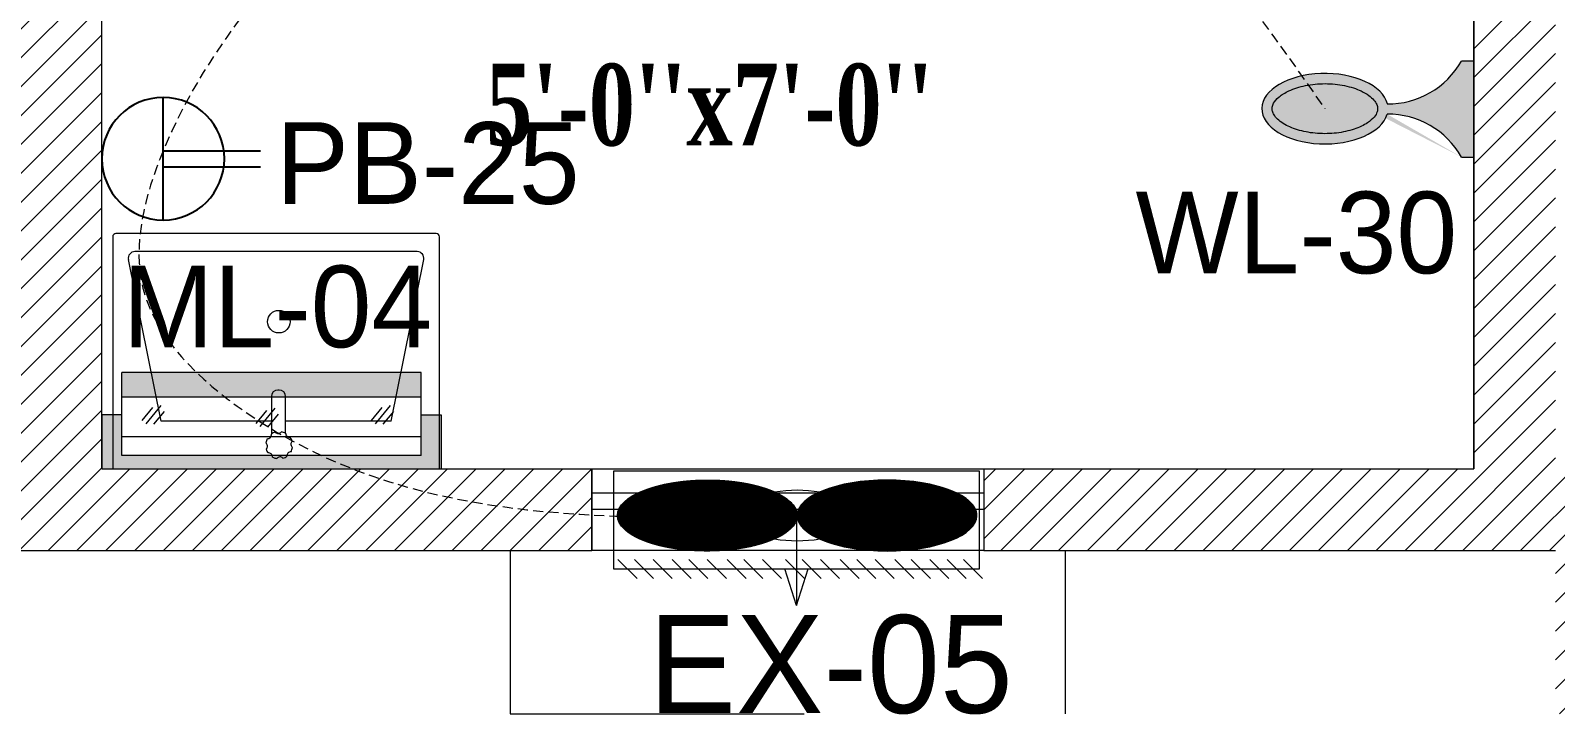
# Model space of a CAD drawing. Header units: inches. Extents: x 109699 to 44449955, y -10987 to 15824140.
# Drawn here: x 196491.4 to 196584.7, y -4269.1 to -4227.2 of the extents above; entities that cross this region are included whole.
import ezdxf

# ---------------------------------------------------------------- set-up
doc = ezdxf.new("R2010")
doc.units = ezdxf.units.IN
doc.header["$LTSCALE"] = 5
doc.header["$MEASUREMENT"] = 0
doc.linetypes.add('ACAD_ISO03W100', pattern=[30, 12, -18])
doc.linetypes.add('DASHED2', pattern=[0.375, 0.25, -0.125])
doc.layers.get('0').update_dxf_attribs({"color": 123})
for name, color, linetype, lineweight in [('@NORMAL', 7, 'Continuous', 5), ('dotted', 8, 'ACAD_ISO03W100', 5), ('E-Con-Point', 5, 'DASHED2', 13), ('E-EX-Exhaust-Fan', 190, 'Continuous', 13), ('E-ML-Mirror-Light', 6, 'Continuous', 13), ('E-PB-Socket-5A', 203, 'Continuous', 13), ('E-WL-Wall-Light', 232, 'Continuous', 15), ('fixture', 255, 'Continuous', 0), ('glass', 140, 'Continuous', 18), ('WALL-1', 8, 'Continuous', 9)]:
    doc.layers.add(name, color=color, linetype=linetype, lineweight=lineweight)
doc.layers.add('T', color=8, linetype='Continuous')
doc.styles.get("Standard").update_dxf_attribs({"font": 'times.ttf'})
doc.styles.add('style2', font='ARIALN.TTF', dxfattribs={"width": 0.75, "height": 3})
pattern_1 = [(44.99999999999984, (178939.0702236593, 2542407.827854916), (-0.8838834764831834, 0.8838834764831853), [])]

# ---------------------------------------------------------------- blocks, each defined once
blk = doc.blocks.new('qplaz')
at = {"layer": 'fixture'}
for p, q in [((143569.7800132462, 341.4142088231699), (143569.7800132462, 321.8142088231655)), ((143584.1800132462, 341.61420882317), (143569.9800132462, 341.61420882317)), ((143584.1800132462, 321.6142088231654), (143584.1800132462, 341.61420882317)), ((143570.8861369331, 340.2625714804694), (143570.8861369331, 322.965846165866)), ((143581.2560437616, 338.6539164940569), (143571.3654443752, 340.6546305699137)), ((143581.2560437616, 338.6539164940569), (143581.2560437616, 332.2000209122216)), ((143579.3593405762, 331.8000209122216), (143579.3593405762, 331.7265742452862)), ((143582.0060121824, 332.2000209122216), (143579.7593405762, 332.2000209122216)), ((143579.7593405762, 331.3265742452861), (143582.0559613498, 331.3265742452861)), ((143581.2560437616, 331.3265742452861), (143581.2560437616, 324.5745011522785)), ((143581.2560437616, 324.5745011522785), (143571.3654443752, 322.5737870764217)), ((143569.9800132462, 321.6142088231654), (143584.1800132462, 321.6142088231654))]:
    blk.add_line(p, q, dxfattribs=at)
blk.add_circle((143575.1723653077, 331.7897488839506), 0.6913263923410093, dxfattribs=at)
for centre, radius, start, end in [((143569.9800132462, 341.4142088231699), 0.2000000000000455, 90, 180), ((143571.2861369331, 340.2625714804694), 0.4000000000000909, 78.56426997742129, 180), ((143582.0119682067, 332.4488265509969), 0.248876917594301, 268.6286890816223, 7.917246669584689), ((143582.7354837368, 331.8035851411277), 0.8302349482082407, 106.4778612964865, 125.0680744547195), ((143582.6801355756, 332.7714424551863), 0.2488769175942959, 223.6286890812177, 322.9172466696585), ((143582.7354837368, 331.8035851411277), 0.8302349482088563, 61.4778612960077, 80.06807445479153), ((143583.3807251467, 332.5271006712389), 0.248876917594301, 178.6286890807749, 277.9172466688938), ((143579.7593405762, 331.8000209122216), 0.399999999999909, 90, 180), ((143579.7593405762, 331.7265742452862), 0.4000000000000909, 180, 270), ((143582.7354837368, 331.8035851411277), 0.8302349482081128, 151.4778612968022, 170.068074453921), ((143581.7676264227, 331.7482369799126), 0.2488769175943618, 313.6286890804716, 52.9172466688434), ((143582.7354837368, 331.8035851411277), 0.8302349482082407, 196.4778612963691, 215.0680744545824), ((143582.7354837368, 331.8035851411277), 0.830234948208255, 16.47786129636911, 35.06807445458243), ((143583.7033410509, 331.8589333023399), 0.2488769175943618, 133.6286890804716, 232.9172466688434), ((143582.7354837368, 331.8035851411277), 0.8302349482084354, 331.4778612968021, 350.0680744541255), ((143582.0902423269, 331.0800696110165), 0.2488769175944828, 358.6286890807748, 97.9172466688938), ((143582.7354837368, 331.8035851411277), 0.8302349482086144, 241.4778612960077, 260.0680744547915), ((143582.790831898, 330.8357278270691), 0.2488769175942959, 43.62868908121773, 142.9172466696585), ((143582.7354837368, 331.8035851411277), 0.8302349482082931, 286.4778612964865, 305.0680744547195), ((143583.4589992669, 331.1583437312556), 0.2488769175944828, 88.62868908162226, 187.9172466695847), ((143571.2861369331, 322.965846165866), 0.4000000000000909, 180, 281.4357300225787), ((143569.9800132462, 321.8142088231655), 0.2000000000000455, 180, 270)]:
    blk.add_arc(centre, radius, start, end, dxfattribs=at)
blk = doc.blocks.new('A$C1C755710')
at = {"linetype": 'ByBlock', "ltscale": 0.5}
h = blk.add_hatch(dxfattribs=at)
h.set_pattern_fill('ANSI31', color=256)
h.set_pattern_definition([(45, (0, 0), (-0.08838834764831843, 0.08838834764831845), [])])
edge = h.paths.add_edge_path()
edge.add_ellipse((199.1649073579174, 94.51384083836456), major_axis=(191.0280833619181, 3.971377967073551e-11), ratio=0.3951307893636453, start_angle=-2.146606530950382e-05, end_angle=6.29936271653392)
edge.add_ellipse((199.1649073579174, 94.51384083836456), major_axis=(191.0280833619181, 3.971377967073551e-11), ratio=0.3951307893636453, start_angle=6.29936271653392, end_angle=41.72868663856591)
edge.add_ellipse((199.1649073579174, 94.51384083836456), major_axis=(191.0280833619181, 3.971377967073551e-11), ratio=0.3951307893636453, start_angle=41.72868663856591, end_angle=359.9999785339347)
edge = h.paths.add_edge_path()
edge.add_ellipse((581.2210740817536, 94.51384083836456), major_axis=(-191.0280833619181, 3.971377967073551e-11), ratio=0.3951307893636453, start_angle=2.146606529957221e-05, end_angle=318.2713133614341)
edge.add_ellipse((581.2210740817536, 94.51384083836456), major_axis=(-191.0280833619181, 3.971377967073551e-11), ratio=0.3951307893636453, start_angle=318.2713133614341, end_angle=360.0000214660653)
at = {"ltscale": 2}
for p, q in [((389.0395967610093, 285.5447172545246), (364.2144678700133, 207.9370213896327)), ((389.0395967610093, 102.7958703805634), (389.0395967610093, 285.5447172545246)), ((389.0395967610093, 285.5447172545246), (413.8647256520053, 207.9370213896327)), ((9.237156729897833, 188.2013995007728), (49.73115919703559, 228.6954019679106)), ((44.42906965014117, 188.2013995007728), (84.92307211727893, 228.6954019679106)), ((83.87120178474288, 188.2013995007728), (124.3652042518806, 228.6954019679106)), ((124.5506794197281, 188.2013995007728), (165.0446818868659, 228.6954019679106)), ((159.7425923399715, 188.2013995007728), (200.2365948071092, 228.6954019679106)), ((199.1847244745732, 188.2013995007728), (239.6787269417109, 228.6954019679106)), ((241.5598876592558, 188.2013995007728), (282.0538901263935, 228.6954019679106)), ((276.7518005794991, 188.2013995007728), (317.2458030466369, 228.6954019679106)), ((316.1939327141008, 188.2013995007728), (356.6879351812386, 228.6954019679106)), ((365.3524135401385, 188.2013995007728), (405.8464160072763, 228.6954019679106)), ((400.5443264603819, 188.2013995007728), (441.0383289275196, 228.6954019679106)), ((439.9864585949836, 188.2013995007728), (480.4804610621213, 228.6954019679106)), ((481.5137070744968, 188.2013995007728), (522.0077095416345, 228.6954019679106)), ((516.7056199947401, 188.2013995007728), (557.1996224618779, 228.6954019679106)), ((556.1477521293418, 188.2013995007728), (596.6417545964796, 228.6954019679106)), ((597.6751444695255, 188.2013995007728), (638.1691469366633, 228.6954019679106)), ((632.8670573897689, 188.2013995007728), (673.3610598569066, 228.6954019679106)), ((672.3091895243706, 188.2013995007728), (712.8031919915084, 228.6954019679106)), ((708.7490936335089, 188.2013995007728), (749.2430961006467, 228.6954019679106)), ((743.9410065537522, 188.2013995007728), (784.43500902089, 228.6954019679106))]:
    blk.add_line(p, q, dxfattribs=at)
blk.add_lwpolyline([(-2.91038304567337e-11, 207.9370213896327), (777.604823705391, 207.9370213896327), (777.604823705391, -2.91038304567337e-11), (-2.91038304567337e-11, -2.91038304567337e-11)], close=True, dxfattribs=at)
for centre, start, end in [((390.1929907198355, -134.2364891821926), 80.14559333652657, 99.85440666347343), ((390.1929907198355, 323.2641150363197), 260.1455933365266, 279.8544066634735)]:
    blk.add_arc(centre, 283.1687490877094, start, end, dxfattribs=at)
at = {"extrusion": (0, 0, -1)}
blk.add_ellipse((199.1649073579174, 94.51384083836456), major_axis=(191.0280833619181, 3.971377967073551e-11), ratio=0.3951307893636453, dxfattribs=at)
blk.add_ellipse((581.2210740817536, 94.51384083836456), major_axis=(-191.0280833619181, 3.971377967073551e-11), ratio=0.3951307893636453)
blk = doc.blocks.new('E-MIRROR')
at = {"linetype": 'ByBlock', "ltscale": 0.5}
h = blk.add_hatch(color=256, dxfattribs=at)
h.dxf.hatch_style = 1
h.paths.add_polyline_path([(-3.803825716282212, 2.446194755687683), (-4.624919714406442, 2.446194755687683), (-4.62491971440644, 1.06206045303217), (-16.82861533086331, 1.06206045303217), (-16.82861533086331, 2.446194755687683), (-17.64970932898754, 2.446194755687683), (-17.64970932898754, 0.6069118485903171), (-3.803825716282212, 0.6069118485903171)])
h.paths.add_polyline_path([(-4.624919714406442, 3.884460453032168), (-16.82861533086331, 3.884460453032168), (-16.82861533086331, 3.048292623822446), (-4.624919714406442, 3.048292623822446)])
for p, q in [((-4.624919714406442, 3.88446045303217, 10051), (-16.82861533086331, 3.88446045303217, 10051)), ((-16.82861533086331, 1.062060453032171, 10051), (-16.82861533086331, 3.88446045303217, 10051)), ((-4.624919714406442, 1.062060453032171, 10051), (-4.624919714406442, 3.88446045303217, 10051)), ((-16.82861533086331, 3.048292623822448, 10051), (-4.624919714406442, 3.048292623822448, 10051)), ((-16.00565070650659, 2.247419289612556, 2959.014400000002), (-15.57607335201684, 2.686018207375187, 2959.014400000002)), ((-15.84009277979034, 2.134810924049816, -4132.9712), (-15.23268653038967, 2.757759762277937, -4132.9712)), ((-11.18496279633616, 2.039874091971463, -4132.9712), (-10.5775565469355, 2.662822930199585, -4132.9712)), ((-6.647889140735954, 2.247419289613197, 2959.014400000002), (-6.218311786246209, 2.686018207375829, 2959.014400000002)), ((-6.4823312140197, 2.134810924050456, -4132.9712), (-5.874924964619035, 2.75775976227858, -4132.9712)), ((-16.82861533086331, 2.446194755687686, 10051), (-17.64970932898754, 2.446194755687686, 10051)), ((-17.64970932898754, 2.446194755687686, 10051), (-17.64970932898754, 0.6069118485903177, 10051)), ((-15.52937958076724, 2.121438535564381, 2959.014400000002), (-15.09980222627749, 2.560037453327011, 2959.014400000002)), ((-11.35052072305241, 2.152482457534203, 2959.014400000002), (-10.92094336856267, 2.591081375296835, 2959.014400000002)), ((-10.87424959731306, 2.026501703486027, 2959.014400000002), (-10.44467224282331, 2.465100621248658, 2959.014400000002)), ((-6.171618014996598, 2.121438535565022, 2959.014400000002), (-5.742040660506856, 2.560037453327653, 2959.014400000002)), ((-4.624919714406442, 2.446194755687686, 10051), (-3.803825716282212, 2.446194755687686, 10051)), ((-3.803825716282212, 2.446194755687686, 10051), (-3.803825716282212, 0.6069118485903177, 10051)), ((-16.82861533086331, 1.706557592298256, 10051), (-4.624919714406442, 1.706557592298256, 10051)), ((-4.624919714406442, 1.062060453032171, 10051), (-16.82861533086331, 1.062060453032171, 10051)), ((-17.64970932898754, 0.6069118485903177, 10051), (-3.803825716282212, 0.6069118485903177, 10051))]:
    blk.add_line(p, q)
blk = doc.blocks.new('A$C0EEE0DA8')
at = {"lineweight": 25}
for p, q in [((9.859886922386067, 11.01563311866266), (9.859886922386067, 3.514223118661903)), ((9.859886922386067, 7.754928118662065), (15.8195753665932, 7.754928118662065)), ((9.859886922386067, 6.774928118662501), (15.8195753665932, 6.774928118662501))]:
    blk.add_line(p, q, dxfattribs=at)
blk.add_circle((9.85988692238243, 7.264928118662283), 3.750704999999999, dxfattribs=at)
blk = doc.blocks.new('E-W-LIGHT')
at = {"linetype": 'ByBlock', "ltscale": 0.5}
h = blk.add_hatch(color=256, dxfattribs=at)
h.dxf.hatch_style = 1
h.set_gradient(color1=(255, 255, 255), color2=(255, 255, 0), name='CYLINDER')
edge = h.paths.add_edge_path()
edge.add_spline(control_points=[(-96.71110423948552, 1.235367220396483), (-96.8976251288622, 1.235367220396483), (-97.08530367817384, 1.204590695443009), (-97.49532330615068, 1.060408411101338), (-97.71769888777162, 0.9452617532663472), (-98.18859363857634, 0.6007580769133996), (-98.4360601757027, 0.3712016227401077), (-98.9274233233457, -0.2076466389563343), (-99.17095937526851, -0.5565722783421756), (-99.79256403547286, -1.649000525487912), (-100.1403411294208, -2.496475964584042), (-100.6655547252501, -4.389078901701514), (-100.8435119435345, -5.433326140728264), (-100.996858843053, -7.577941591604359), (-100.9723680002039, -8.677864733885961), (-100.7253955626443, -10.7881619923927), (-100.5027117058065, -11.79805679996582), (-99.90205506231798, -13.59089832466863), (-99.52349327352754, -14.37265162368595), (-98.79708591162027, -15.46144462183512), (-98.46289770719719, -15.83531695936959), (-97.82402795464219, -16.37320808014224), (-97.52292902289115, -16.53708124557815), (-97.0332651008719, -16.69867335386745), (-96.83300356165012, -16.72444707740215), (-96.42760539585558, -16.70413243760904), (-96.21918910161975, -16.65733367471884), (-95.75858057275782, -16.45705756399432), (-95.50712660475898, -16.30138572900886), (-94.98330090317799, -15.85001415615693), (-94.71221849052682, -15.55449414506236), (-94.18744122004225, -14.82684639582039), (-93.93399672563008, -14.39521060388152), (-93.32240182252819, -13.09860869282319), (-93.0057716383552, -12.13470487732181), (-92.57508722519842, -10.03980369670334), (-92.46055768618565, -8.90959698224412), (-92.45565766659526, -6.646794607945969), (-92.56528275998282, -5.514732191470296), (-92.98715107886524, -3.412587944823316), (-93.29985699109132, -2.443281268231641), (-93.99092435031811, -0.9549615958549695), (-94.34810290115182, -0.3877643056552464), (-95.07582621573985, 0.4836147841888085), (-95.44374809115733, 0.7854262440646148), (-96.01798165069457, 1.105607693885873), (-96.24029005175481, 1.180327462172805), (-96.53763867025813, 1.228459302029147), (-96.62438560181026, 1.235367220396483), (-96.71110423948552, 1.235367220396483)], knot_values=[0, 0, 0, 0, 0.194197829587449, 0.194197829587449, 0.388395659174898, 0.388395659174898, 0.582593488762347, 0.582593488762347, 0.776791318349796, 0.776791318349796, 1.110216687407361, 1.110216687407361, 1.443642056464925, 1.443642056464925, 1.77706742552249, 1.77706742552249, 2.110492794580054, 2.110492794580054, 2.443918163637619, 2.443918163637619, 2.701496175378678, 2.701496175378678, 2.959074187119738, 2.959074187119738, 3.169612053741, 3.169612053741, 3.380149920362263, 3.380149920362263, 3.590687786983526, 3.590687786983526, 3.801225653604789, 3.801225653604789, 4.011763520226051, 4.011763520226051, 4.360140390670959, 4.360140390670959, 4.708517261115867, 4.708517261115867, 5.056894131560775, 5.056894131560775, 5.405271002005684, 5.405271002005684, 5.69307956715584, 5.69307956715584, 5.980888132305996, 5.980888132305996, 6.192897451070847, 6.192897451070847, 6.283185307179586, 6.283185307179586, 6.283185307179586, 6.283185307179586], degree=3, periodic=0)
at = {"layer": 'E-WL-Wall-Light', "linetype": 'ByBlock', "ltscale": 0.5}
h = blk.add_hatch(color=256, dxfattribs=at)
h.dxf.hatch_style = 1
edge = h.paths.add_edge_path()
edge.add_ellipse((-96.71110423948552, -7.740473765769313), major_axis=(0, 10.71660606041263), ratio=0.559300439547623, start_angle=187.7376784571124, end_angle=531.0374031504149)
edge.add_arc((-112.001170541625, -18.46997501720373), 14.35701343791298, -60.53601194170483, 0.5736542653427819, ccw=False)
edge.add_line((-104.9392941575301, -30.97012448799713), (-104.939294157532, -33.06572841662167))
edge.add_line((-104.939294157532, -33.06572841662167), (-88.60969415754215, -33.06572841666017))
edge.add_line((-88.60969415754215, -33.06572841666017), (-88.60969415754002, -30.97012448799946))
edge.add_arc((-81.54781777344922, -18.46997501720374), 14.35701343791298, 179.559619270027, 240.5360119417236, ccw=False)
edge = h.paths.add_edge_path(flags=16)
edge.add_spline(control_points=[(-96.71110423948552, 1.235367220396483), (-96.8976251288622, 1.235367220396483), (-97.08530367817384, 1.204590695443009), (-97.49532330615068, 1.060408411101338), (-97.71769888777162, 0.9452617532663472), (-98.18859363857634, 0.6007580769133996), (-98.4360601757027, 0.3712016227401077), (-98.9274233233457, -0.2076466389563343), (-99.17095937526851, -0.5565722783421756), (-99.79256403547286, -1.649000525487912), (-100.1403411294208, -2.496475964584042), (-100.6655547252501, -4.389078901701514), (-100.8435119435345, -5.433326140728264), (-100.996858843053, -7.577941591604359), (-100.9723680002039, -8.677864733885961), (-100.7253955626443, -10.7881619923927), (-100.5027117058065, -11.79805679996582), (-99.90205506231798, -13.59089832466863), (-99.52349327352754, -14.37265162368595), (-98.79708591162027, -15.46144462183512), (-98.46289770719719, -15.83531695936959), (-97.82402795464219, -16.37320808014224), (-97.52292902289115, -16.53708124557815), (-97.0332651008719, -16.69867335386745), (-96.83300356165012, -16.72444707740215), (-96.42760539585558, -16.70413243760904), (-96.21918910161975, -16.65733367471884), (-95.75858057275782, -16.45705756399432), (-95.50712660475898, -16.30138572900886), (-94.98330090317799, -15.85001415615693), (-94.71221849052682, -15.55449414506236), (-94.18744122004225, -14.82684639582039), (-93.93399672563008, -14.39521060388152), (-93.32240182252819, -13.09860869282319), (-93.0057716383552, -12.13470487732181), (-92.57508722519842, -10.03980369670334), (-92.46055768618565, -8.90959698224412), (-92.45565766659526, -6.646794607945969), (-92.56528275998282, -5.514732191470296), (-92.98715107886524, -3.412587944823316), (-93.29985699109132, -2.443281268231641), (-93.99092435031811, -0.9549615958549695), (-94.34810290115182, -0.3877643056552464), (-95.07582621573985, 0.4836147841888085), (-95.44374809115733, 0.7854262440646148), (-96.01798165069457, 1.105607693885873), (-96.24029005175481, 1.180327462172805), (-96.53763867025813, 1.228459302029147), (-96.62438560181026, 1.235367220396483), (-96.71110423948552, 1.235367220396483)], knot_values=[0, 0, 0, 0, 0.194197829587449, 0.194197829587449, 0.388395659174898, 0.388395659174898, 0.582593488762347, 0.582593488762347, 0.776791318349796, 0.776791318349796, 1.110216687407361, 1.110216687407361, 1.443642056464925, 1.443642056464925, 1.77706742552249, 1.77706742552249, 2.110492794580054, 2.110492794580054, 2.443918163637619, 2.443918163637619, 2.701496175378678, 2.701496175378678, 2.959074187119738, 2.959074187119738, 3.169612053741, 3.169612053741, 3.380149920362263, 3.380149920362263, 3.590687786983526, 3.590687786983526, 3.801225653604789, 3.801225653604789, 4.011763520226051, 4.011763520226051, 4.360140390670959, 4.360140390670959, 4.708517261115867, 4.708517261115867, 5.056894131560775, 5.056894131560775, 5.405271002005684, 5.405271002005684, 5.69307956715584, 5.69307956715584, 5.980888132305996, 5.980888132305996, 6.192897451070847, 6.192897451070847, 6.283185307179586, 6.283185307179586, 6.283185307179586, 6.283185307179586], degree=3, periodic=0)
for p, q in [((-104.9392941575301, -30.97012448799713), (-104.939294157532, -33.06572841662167)), ((-88.60969415754215, -33.06572841666017), (-88.60969415754002, -30.97012448803655)), ((-104.939294157532, -33.06572841662167), (-88.60969415754215, -33.06572841666017))]:
    blk.add_line(p, q)
at = {"linetype": 'ByBlock', "ltscale": 0.5}
for centre, start, end in [((-112.001170541625, -18.46997501720374), 299.4639880582952, 0.5736542653427851), ((-81.54781777344922, -18.46997501720374), 179.4263457346572, 240.5360119417045)]:
    blk.add_arc(centre, 14.35701343791298, start, end, dxfattribs=at)
blk.add_ellipse((-96.71110423948552, -7.740473765769313), major_axis=(0, 10.71660606041263), ratio=0.559300439547623, start_param=3.276640619127039, end_param=9.268351136215248, dxfattribs=at)
blk.add_open_spline([(-96.71110423948552, 1.235367220396483), (-96.8976251288622, 1.235367220396483), (-97.08530367817384, 1.204590695443009), (-97.49532330615068, 1.060408411101338), (-97.71769888777162, 0.9452617532663472), (-98.18859363857634, 0.6007580769133996), (-98.4360601757027, 0.3712016227401077), (-98.9274233233457, -0.2076466389563343), (-99.17095937526851, -0.5565722783421756), (-99.79256403547286, -1.649000525487912), (-100.1403411294208, -2.496475964584042), (-100.6655547252501, -4.389078901701514), (-100.8435119435345, -5.433326140728264), (-100.996858843053, -7.577941591604359), (-100.9723680002039, -8.677864733885961), (-100.7253955626443, -10.7881619923927), (-100.5027117058065, -11.79805679996582), (-99.90205506231798, -13.59089832466863), (-99.52349327352754, -14.37265162368595), (-98.79708591162027, -15.46144462183512), (-98.46289770719719, -15.83531695936959), (-97.82402795464219, -16.37320808014224), (-97.52292902289115, -16.53708124557815), (-97.0332651008719, -16.69867335386745), (-96.83300356165012, -16.72444707740215), (-96.42760539585558, -16.70413243760904), (-96.21918910161975, -16.65733367471884), (-95.75858057275782, -16.45705756399432), (-95.50712660475898, -16.30138572900886), (-94.98330090317799, -15.85001415615693), (-94.71221849052682, -15.55449414506236), (-94.18744122004225, -14.82684639582039), (-93.93399672563008, -14.39521060388152), (-93.32240182252819, -13.09860869282319), (-93.0057716383552, -12.13470487732181), (-92.57508722519842, -10.03980369670334), (-92.46055768618565, -8.90959698224412), (-92.45565766659526, -6.646794607945969), (-92.56528275998282, -5.514732191470296), (-92.98715107886524, -3.412587944823316), (-93.29985699109132, -2.443281268231641), (-93.99092435031811, -0.9549615958549695), (-94.34810290115182, -0.3877643056552464), (-95.07582621573985, 0.4836147841888085), (-95.44374809115733, 0.7854262440646148), (-96.01798165069457, 1.105607693885873), (-96.24029005175481, 1.180327462172805), (-96.53763867025813, 1.228459302029147), (-96.62438560181026, 1.235367220396483), (-96.71110423948552, 1.235367220396483)], degree=3, knots=[0, 0, 0, 0, 0.194197829587449, 0.194197829587449, 0.388395659174898, 0.388395659174898, 0.582593488762347, 0.582593488762347, 0.776791318349796, 0.776791318349796, 1.110216687407361, 1.110216687407361, 1.443642056464925, 1.443642056464925, 1.77706742552249, 1.77706742552249, 2.110492794580054, 2.110492794580054, 2.443918163637619, 2.443918163637619, 2.701496175378678, 2.701496175378678, 2.959074187119738, 2.959074187119738, 3.169612053741, 3.169612053741, 3.380149920362263, 3.380149920362263, 3.590687786983526, 3.590687786983526, 3.801225653604789, 3.801225653604789, 4.011763520226051, 4.011763520226051, 4.360140390670959, 4.360140390670959, 4.708517261115867, 4.708517261115867, 5.056894131560775, 5.056894131560775, 5.405271002005684, 5.405271002005684, 5.69307956715584, 5.69307956715584, 5.980888132305996, 5.980888132305996, 6.192897451070847, 6.192897451070847, 6.283185307179586, 6.283185307179586, 6.283185307179586, 6.283185307179586], dxfattribs=at)

msp = doc.modelspace()

# ---------------------------------------------------------------- hatches: boundary and pattern name
at = {"layer": '@NORMAL'}
h = msp.add_hatch(dxfattribs=at)
h.set_pattern_fill('ANSI31', scale=10, angle=-7.63333123551244e-14, style=0)
h.set_pattern_definition(pattern_1)
h.paths.add_polyline_path([(196638.7367930825, -4189.007518244003), (196587.7367930825, -4189.007518243538), (196587.7367930825, -4194.007518244003), (196638.7320612629, -4194.007518244003), (196638.7320612629, -4194.005376008832), (196638.7367930825, -4194.005376008832)])
h.paths.add_polyline_path([(196575.7367930825, -4189.007518244003), (196525.7367930825, -4189.007518244003), (196525.7367930825, -4194.007518244003), (196525.7415249021, -4194.007518244003), (196575.7367930825, -4194.007518244003)])
h.paths.add_polyline_path([(196495.7367930825, -4189.007518244003), (196490.7367930825, -4189.007518244003), (196490.7367930825, -4194.007469839444), (196490.7367930825, -4194.007518244003), (196490.7367930825, -4259.007518244003), (196520.7367930825, -4259.007518244003), (196525.7367930825, -4259.007518244003), (196525.7367930825, -4254.007518244003), (196495.7367930825, -4254.007518243538)])
h = msp.add_hatch(dxfattribs=at)
h.set_pattern_fill('ANSI31', scale=10, angle=-7.63333123551244e-14, style=0)
h.set_pattern_definition(pattern_1)
h.paths.add_polyline_path([(196673.7369588499, -4269.007518244003), (196673.7367930821, -4189.007518244003), (196668.7367930847, -4189.007518244003), (196668.7367930825, -4254.007518244003), (196638.7368695902, -4254.007518244003), (196638.7368695901, -4269.007518244003)])
h.paths.add_polyline_path([(196584.7367930825, -4254.007518244003), (196584.7367930825, -4198.507460016785), (196579.7367930825, -4198.507460016785), (196579.7367930825, -4254.007518244003), (196549.7367930825, -4254.007518244003), (196549.7367930825, -4259.007518244003), (196584.7368195874, -4259.007518244003), (196584.7368195874, -4269.007518244003), (196614.7368695902, -4269.007518243974), (196614.7368695902, -4254.007518244003)])

# ---------------------------------------------------------------- linework, layer by layer
at = {"layer": 'dotted', "ltscale": 0.3, "elevation": 0.06321584995927765}
msp.add_lwpolyline([(196520.7367930825, -4259.007518244003), (196520.7367930825, -4269.007518244003), (196554.7367930825, -4269.007518244003), (196554.7367930825, -4259.007518244003)], dxfattribs=at)
at = {"layer": 'E-Con-Point', "ltscale": 0.5}
for points in [[(196557.8165846474, -4185.39137455805, 0.9946472506889508), (196550.0599630588, -4172.170758626595), (196531.579745698, -4185.123746853584, 0.1632158499592506), (196524.9679413615, -4201.889896453809, 0.1632158499592506), (196499.4883839986, -4234.535800988897, 0.08782278703250768), (196498.2521399353, -4242.941963803194, 0.3632158499592802), (196504.559360855, -4250.551217904478), (196538.3081193148, -4256.867693239695, -0.1214475790990264)], [(196522.8917201411, -4205.516974122501, 0.0991064721154736), (196542.2365837334, -4205.516974122501, 0.0991064721154736), (196570.6170695694, -4231.959466758302, 0.363215849959488)]]:
    msp.add_spline(points, degree=3, dxfattribs=at)
at = {"layer": 'glass'}
for p, q in [((196549.7367930825, -4255.507518244003, 0.1632158499592506), (196525.7367930825, -4255.507518244003, 0.06321584995924923)), ((196549.7367930825, -4256.507518244003, 0.1632158499592506), (196525.7367930825, -4256.507518244003, 0.06321584995924923))]:
    msp.add_line(p, q, dxfattribs=at)
at = {"layer": 'glass', "elevation": 0.06321584995924923}
msp.add_lwpolyline([(196525.7367930825, -4259.007518244003), (196525.7367930825, -4254.007518244003), (196549.7367930825, -4254.007518244003), (196549.7367930825, -4259.007518244003)], close=True, dxfattribs=at)
at = {"layer": 'WALL-1'}
for p, q in [((196495.7367930825, -4254.007518244003, 0.3632158499592819), (196495.7367930825, -4189.007518244003, 0.3632158499592713)), ((196579.7367930825, -4198.507460016785, 0.2632158499592734), (196579.7367930825, -4254.007518244003, 0.2632158499592805)), ((196579.7367930825, -4254.007518244003, 0.3632158499592819), (196579.7367930825, -4198.507460016785, 0.3632158499592713)), ((196495.7367930825, -4254.007518244003, 0.06321584995924923), (196525.7367930825, -4254.007518244003, 0.06321584995924923)), ((196525.7367930825, -4254.007518244003, 0.1632158499592506), (196525.7367930825, -4259.007518244003, 0.1632158499592506)), ((196525.7367930825, -4254.007518244003, 0.2632158499592521), (196525.7367930825, -4259.007518244003, 0.2632158499592521)), ((196549.7367930825, -4254.007518244003, 0.06321584995924923), (196579.7367930825, -4254.007518244003, 0.06321584995924923)), ((196549.7367930825, -4254.007518244003, 0.1632158499592506), (196549.7367930825, -4259.007518244003, 0.1632158499592506)), ((196549.7367930825, -4254.007518244003, 0.2632158499592521), (196549.7367930825, -4259.007518244003, 0.2632158499592521)), ((196490.7367930825, -4259.007518244003, 0.06321584995924923), (196520.7367930825, -4259.007518244003, 0.06321584995924923)), ((196549.7367930825, -4259.007518244003, 0.1632158499590979), (196584.7368195874, -4259.007518244003, 0.06321584995924923))]:
    msp.add_line(p, q, dxfattribs=at)
at = {"layer": 'WALL-1', "elevation": 0.06321584995924923}
msp.add_lwpolyline([(196520.7367930825, -4259.007518244003), (196520.7367930825, -4259.007518244003), (196525.7367930825, -4259.007518244003), (196525.7367930825, -4259.007518244003)], dxfattribs=at)

# ---------------------------------------------------------------- block references
at = {"layer": '@NORMAL', "rotation": 270}
msp.add_blockref('qplaz', (196174.7880952082, 139330.1724950027, -0.04402204553587552), dxfattribs=at)
at = {"layer": 'E-EX-Exhaust-Fan', "xscale": -0.02880000000732252, "yscale": 0.02880000000732252, "zscale": 0.02880000000732252, "rotation": 180}
msp.add_blockref('A$C1C755710', (196527.0705611792, -4254.145694622856, -0.1214475790990264), dxfattribs=at)
at = {"layer": 'E-ML-Mirror-Light', "xscale": 1.50043415340042, "yscale": 1.800520984101695, "zscale": 1.50043415340042}
msp.add_blockref('E-MIRROR', (196522.2199642097, -4255.100323107628, -15080.81369485064), dxfattribs=at)
at = {"layer": 'E-PB-Socket-5A', "xscale": -1, "rotation": 180}
msp.add_blockref('A$C0EEE0DA8', (196489.6284970762, -4227.760872870234, 0.08782278703250768), dxfattribs=at)
at = {"layer": 'E-WL-Wall-Light', "xscale": 0.3601041968213394, "yscale": 0.3601041968213394, "zscale": 0.3601041968213394, "rotation": 90.00000000000001}
msp.add_blockref('E-W-LIGHT', (196567.8296855087, -4197.133389066061, 0.363215849959488), dxfattribs=at)

# ---------------------------------------------------------------- texts
at = {"layer": 'E-EX-Exhaust-Fan', "insert": (196529.212777083, -4269.050889932192, -0.02144757909902636), "char_height": 6, "width": 24.08470202641911, "attachment_point": 7}
msp.add_mtext('{\\fCentury Gothic|b0|i0|c0|p34;EX-05}', dxfattribs=at)
at = {"layer": 'E-ML-Mirror-Light', "insert": (196497.0117846843, -4241.568197415238, 0.2931282216801137), "char_height": 5, "width": 24.08470202641911, "attachment_point": 1}
msp.add_mtext('{\\fCentury Gothic|b0|i0|c0|p34;ML-04}', dxfattribs=at)
at = {"layer": 'E-PB-Socket-5A', "insert": (196506.4047573067, -4237.857273527859, -10631.78116106908), "char_height": 5, "width": 24.08470202641911, "attachment_point": 7}
msp.add_mtext('{\\fCentury Gothic|b0|i0|c0|p34;PB-25}', dxfattribs=at)
at = {"layer": 'E-WL-Wall-Light', "insert": (196578.7169793786, -4242.112299605884, 0.363215849959488), "char_height": 5, "width": 24.08470202641911, "attachment_point": 9}
msp.add_mtext('{\\fCentury Gothic|b0|i0|c0|p34;WL-30}', dxfattribs=at)
at = {"layer": 'T', "lineweight": 35, "insert": (196532.9446871609, -4234.287153926705, -0.1214475790990548), "char_height": 5, "width": 44.92537410357909, "attachment_point": 8, "style": 'style2'}
msp.add_mtext("{\\fRomantic|b1|i0|c2|p2;TOILET\\P5'-0''x7'-0''}", dxfattribs=at)

doc.saveas('drawing.dxf')
